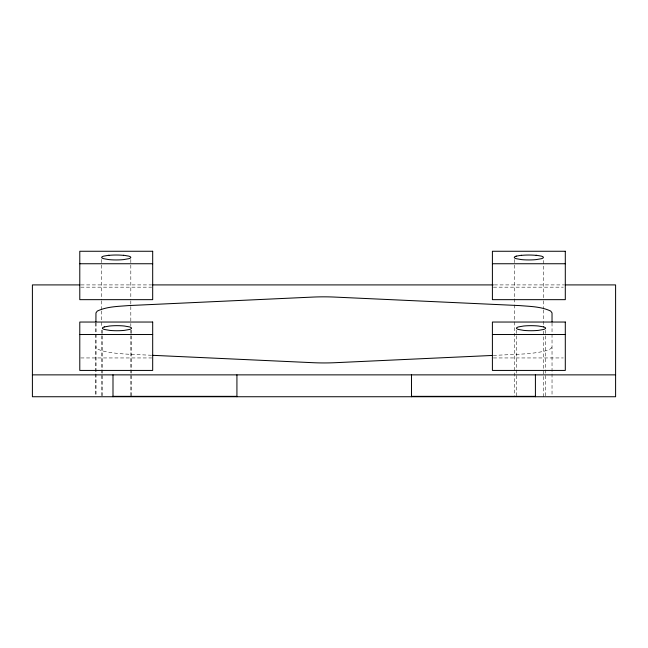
<?xml version="1.0" encoding="UTF-8"?>
<svg xmlns="http://www.w3.org/2000/svg" width="648" height="648" viewBox="0 0 648 648"><rect width="100%" height="100%" fill="white"/><g stroke="black" fill="none" stroke-linecap="round" stroke-linejoin="round"><path stroke-width="0.49" stroke-dasharray="3.24 2.43" d="M95.92 322.906L95.839 395.742M493.322 355.404L519.51 354.197A44.267 7.582 0 0 0 551.885 346.85M80.919 284.909L151.664 284.909M494.311 284.909L564.052 284.909M80.781 287.169L151.689 287.169M493.395 287.169L563.298 287.169M80.781 357.947L151.689 357.947M493.395 357.947L563.298 357.947M151.551 355.266L128.369 354.197A44.275 7.574 0 0 1 95.977 346.842M552.031 322.906L552.031 395.742M545.616 330.205L545.616 396.738M543.429 260.447L543.429 299.822M543.429 300.826L543.429 308.902M543.429 309.914L543.429 326.066M543.429 331.12L543.429 396.738M516.456 330.205L516.456 395.734M514.269 259.435L514.269 297.796M514.269 298.809L514.269 303.855M514.269 304.868L514.269 395.726M131.544 330.205L131.544 396.738M130.815 259.435L130.815 299.822M130.815 300.826L130.815 326.066M130.815 330.107L130.815 396.738M102.384 330.205L102.384 395.734M101.655 259.435L101.655 299.822M101.655 300.826L101.655 309.914M101.655 310.927L101.655 326.066M101.655 330.107L101.655 395.726M95.953 323.028L95.953 396.738"/><path stroke-width="0.97" d="M95.92 321.902L95.953 312.927L97.273 311.081C106.944 306.504 117.993 306.464 128.474 305.581L312.781 297.084A43.124 7.363 0 0 1 335.194 297.1L519.51 305.581C529.991 306.464 541.04 306.504 550.719 311.081L552.031 312.927L552.031 321.91M104.336 326.924L109.674 326.001A14.402 2.47 0 0 1 124.254 326.001L129.592 326.924A14.985 2.568 0 0 1 129.592 329.459L124.254 330.391A14.402 2.462 0 0 1 109.674 330.391L104.336 329.459A14.985 2.568 0 0 1 104.336 326.924M516.221 256.146L521.559 255.223M108.945 255.223L103.607 256.146A14.985 2.568 0 0 0 103.607 258.682L108.945 259.613A14.402 2.47 0 0 0 123.525 259.613L128.863 258.682A14.985 2.568 0 0 0 128.863 256.146L123.525 255.223M492.318 355.452L335.21 362.694A43.133 7.371 0 0 1 312.806 362.686L152.555 355.315M79.785 263.744L152.685 263.744M492.399 263.744L565.299 263.744M79.907 284.909L32.4 284.909L32.4 396.738L615.6 396.738L615.6 284.909L565.064 284.909M152.677 284.909L493.298 284.909M79.785 334.522L152.685 334.522M492.399 334.522L565.299 334.522M32.4 374.868L615.6 374.868M112.59 396.349L236.52 396.349M411.48 396.349L535.41 396.349M536.139 255.223L541.477 256.146A14.985 2.568 0 0 1 541.477 258.682L536.139 259.613A14.402 2.462 0 0 1 521.559 259.613L516.221 258.682A14.985 2.568 0 0 1 516.221 256.146M543.664 326.924L538.326 326.001A14.402 2.462 0 0 0 523.746 326.001L518.408 326.924A14.985 2.568 0 0 0 518.408 329.459L523.746 330.391A14.402 2.462 0 0 0 538.318 330.383L543.664 329.459A14.985 2.568 0 0 0 543.664 326.924M535.41 374.868L535.41 396.738M411.48 374.868L411.48 396.738M236.925 374.868L236.925 396.738M112.995 374.868L112.995 396.738M521.559 255.361A14.402 2.462 0 0 1 536.139 255.361M108.945 255.353A14.402 2.47 0 0 1 123.525 255.353M152.685 251.262L79.785 251.262L79.785 299.66L152.685 299.66L152.685 251.262M565.299 251.262L492.399 251.262L492.399 299.66L565.299 299.66L565.299 251.262M152.685 322.04L79.785 322.04L79.785 370.429L152.685 370.429L152.685 322.04M565.299 322.04L492.399 322.04L492.399 370.429L565.299 370.429L565.299 322.04"/></g></svg>
